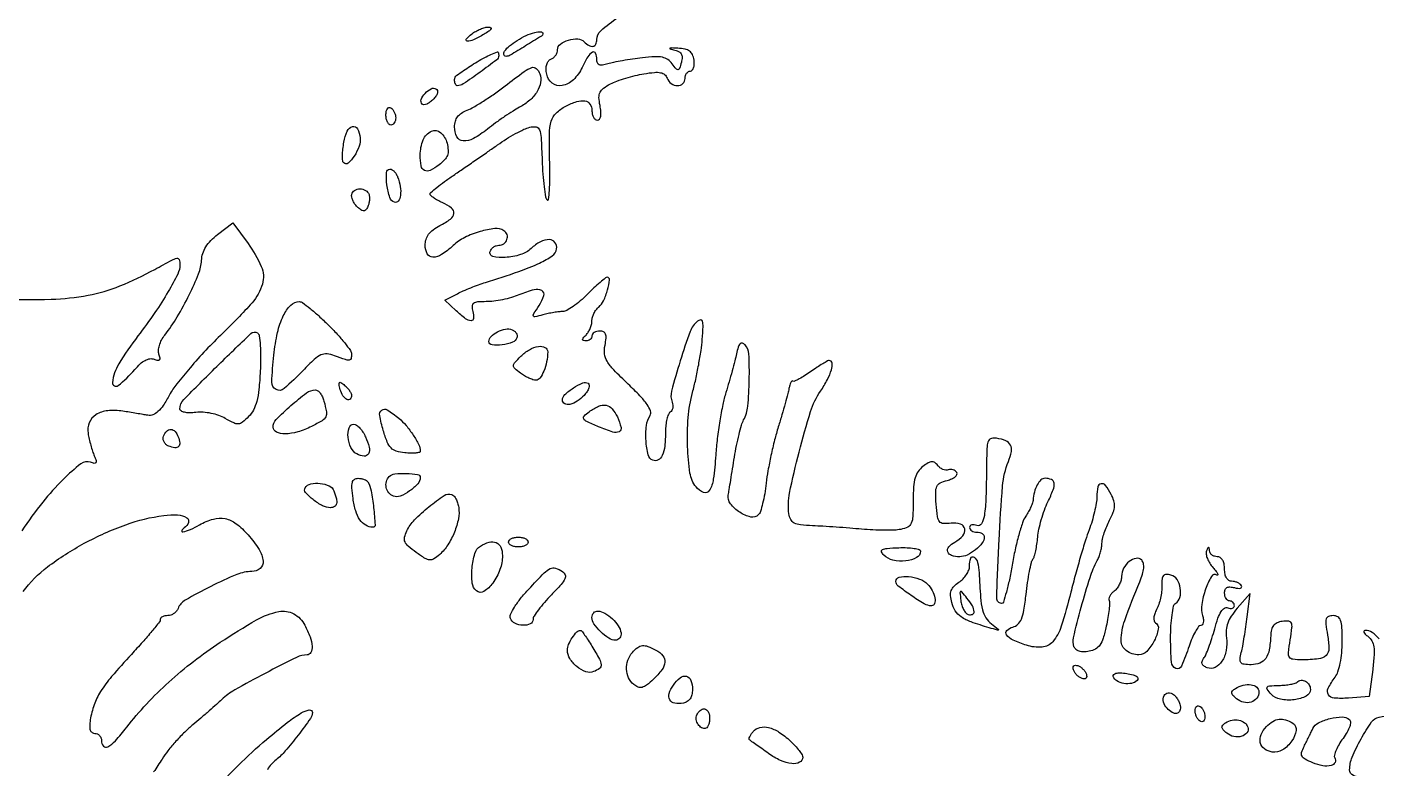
# Model space of a CAD drawing. Extents: x 0 to 1938, y 0 to 2000.
# Drawn here: x 1403.8 to 1678.9, y 366.9 to 518 of the extents above; entities that cross this region are included whole.
import ezdxf

# ---------------------------------------------------------------- set-up
doc = ezdxf.new("R2010")
doc.units = 0

msp = doc.modelspace()

# ---------------------------------------------------------------- linework, layer by layer
for points in [[(1679.526466, 393.267247, 0.06391), (1678.091877, 394.573014, 0.153892), (1676.737442, 395, 0.210676), (1676.471591, 394.88278, 0.291106), (1676.427734, 394.632813, 0.101076), (1676.698665, 394.231943, 0.030774), (1677.255462, 393.75, -0.101919), (1678.043524, 392.843703, -0.093789), (1678.438812, 391.672742, -0.053715), (1678.493326, 389.926492, -0.012467), (1678.196592, 387), (1677.5, 381.5), (1673.25, 381.192502, -0.034993), (1670.362846, 381.185951, -0.237825), (1669.172317, 381.890979, -0.267947), (1669.112993, 383.192085, -0.042408), (1670.531803, 385.44113, 0.082337), (1671.123852, 386.569365, 0.029795), (1671.589451, 388.323973, 0.027293), (1671.897401, 390.429384, 0.02267), (1672, 392.69113, 0.010892), (1671.936204, 395.619408, 0.07373), (1671.662141, 397.038632, 0.175698), (1671.090905, 397.736711, 0.135101), (1670.134274, 398, 0.092074), (1669.179359, 397.822651, 0.234556), (1668.715738, 397.317702, 0.103551), (1668.63823, 396.294505, 0.012527), (1668.990523, 394.051826, -0.041097), (1669.264514, 391.285343, -0.206991), (1668.684708, 389.881388, -0.168594), (1667.169733, 389.173919, -0.025716), (1663.790404, 389, -0.02601), (1661.898338, 389.098491, -0.23816), (1661.226268, 389.530808, -0.162795), (1661.034254, 390.436991, -0.011153), (1661.395622, 393.072621, 0.009922), (1661.745743, 395.580342, 0.132557), (1661.612769, 396.492883, 0.282583), (1661.068748, 396.874499, 0.050512), (1659.77343, 396.822621, 0.065522), (1658.698781, 396.52309, 0.123674), (1657.986117, 395.982688, 0.112058), (1657.57065, 395.128573, 0.048007), (1657.400651, 393.863783, -0.033356), (1657.104867, 391.039689, -0.106652), (1656.400027, 389.292994, -0.151326), (1655.204183, 388.337029, -0.093775), (1653.422977, 388, -0.028992), (1651.961965, 388.084786, -0.196808), (1651.341612, 388.427387, -0.202675), (1651.149965, 389.099845, -0.030911), (1651.410817, 390.500688, 0.015089), (1651.691527, 391.781661, 0.005103), (1652.024641, 393.661909, 0.00507), (1652.350752, 395.749007, 0.005802), (1652.619074, 397.750688), (1653.199699, 402.5), (1650.580924, 399.5, 0.031564), (1649.36718, 397.918372, 0.060446), (1648.642546, 396.494279, 0.068501), (1648.332935, 395.063862, 0.053598), (1648.381781, 393.47445, -0.078046), (1648.335599, 390.90322, -0.100684), (1647.473759, 388.710046, -0.136682), (1646.055459, 387.456038, -0.207588), (1644.43542, 387.386408, -0.056026), (1643.743061, 387.745401, -0.156709), (1643.407756, 388.168953, -0.178974), (1643.405485, 388.669347, -0.077298), (1643.732204, 389.261833, 0.063577), (1644.180746, 390.025177, 0.011661), (1644.790155, 391.546752, 0.012364), (1645.421445, 393.372511, 0.010963), (1645.98923, 395.301577, -0.017409), (1646.654407, 397.458498, -0.055347), (1647.302325, 398.818722, -0.105104), (1647.959318, 399.50369, -0.245568), (1648.644402, 399.582961, 0.062674), (1649.163165, 399.455339, 0.109308), (1649.601793, 399.500107, 0.15121), (1649.890091, 399.705755, 0.164213), (1650, 400.031385, 0.102345), (1649.923543, 400.401, 0.098664), (1649.70625, 400.715469, 0.097132), (1649.381687, 400.92617, 0.095827), (1649, 401, -0.158851), (1648.618586, 401.124313, -0.096976), (1648.29375, 401.474885, -0.078763), (1648.074408, 401.998399, -0.059962), (1648, 402.616631, -0.088381), (1648.123509, 403.309909, -0.181512), (1648.478563, 403.721553, -0.142031), (1649.090481, 403.856968, -0.047884), (1650.00138, 403.70989, 0.033809), (1650.733252, 403.570513, 0.095442), (1651.250238, 403.606613, 0.238295), (1651.46851, 403.80112, 0.236417), (1651.442363, 404.093259, 0.095554), (1651.122626, 404.440555, 0.052741), (1650.623294, 404.733645, 0.049897), (1650.033747, 404.93274, 0.056553), (1649.440983, 405, -0.15208), (1648.856992, 405.181832, -0.111514), (1648.394098, 405.683732, -0.083213), (1648.09772, 406.478748, -0.047734), (1648, 407.5, 0.04716), (1647.90137, 408.543379, 0.088208), (1647.6, 409.333333, 0.118484), (1647.11998, 409.822179, 0.140575), (1646.5, 410, -0.080979), (1645.921074, 410.094381, -0.086824), (1645.417434, 410.367188, -0.093931), (1645.065889, 410.773019, -0.116386), (1644.921053, 411.25, 0.016354), (1644.863575, 411.848272, 0.404651), (1644.745207, 411.942686, 0.268511), (1644.591981, 411.833209, 0.01123), (1644.318431, 411.192136, 0.137259), (1644.247806, 410.540988, 0.051461), (1644.492794, 409.647461, 0.046069), (1644.977251, 408.675787, 0.041275), (1645.647379, 407.770242, -0.012523), (1646.295191, 406.992564, -0.046654), (1646.641961, 406.458937, -0.349459), (1646.609835, 406.29132, -0.318655), (1646.431636, 406.274865, 0.413072), (1645.32796, 405.98296, 0.04718), (1644.129711, 403.400918, 0.044941), (1643.332934, 400.285428, 0.117509), (1643.501243, 397.996083, -0.043484), (1643.672614, 397.231233, -0.076986), (1643.659609, 396.586349, -0.119356), (1643.473762, 396.16041, -0.234614), (1643.150721, 396, 0.239501), (1642.688863, 395.765307, 0.028431), (1642.045707, 394.769922, 0.028971), (1641.377147, 393.41672, 0.019804), (1640.770833, 391.8125, -0.021631), (1639.209203, 387.725842, -0.408552), (1638.053898, 387.255238, -0.286271), (1637.162154, 388.49312, -0.016662), (1637, 393.35765, -0.014291), (1637.072737, 395.90204, -0.02049), (1637.29375, 398.146996, -0.016949), (1637.607132, 399.940348, -0.2054), (1638, 400.5, 0.193739), (1638.891472, 401.711225, 0.103241), (1638.978381, 403.599289, 0.102507), (1638.30174, 405.375071, 0.188865), (1637.070066, 406.271426, 0.060894), (1636.089694, 406.403728, 0.223005), (1635.533719, 406.151215, 0.156999), (1635.253901, 405.478505, 0.027796), (1635.216344, 404.095639, -0.037172), (1635.162024, 402.912653, -0.024624), (1634.932655, 401.571903, -0.024806), (1634.578656, 400.284177, -0.043407), (1634.143574, 399.26827, 0.038414), (1633.750313, 398.374739, 0.062948), (1633.576502, 397.567537, 0.085083), (1633.629337, 396.935506, 0.193373), (1633.9088, 396.556365, -0.309446), (1634.485018, 395.255662, -0.073515), (1633.675176, 392.890903, -0.067975), (1632.144223, 390.711842, -0.210568), (1630.530762, 390.015313, -0.158065), (1627.941066, 390.876605, -0.241332), (1626.90596, 392.952371, -0.083871), (1627.638081, 397.012984, -0.012088), (1630.694918, 404.896377, 0.023364), (1631.262454, 406.463974, 0.052522), (1631.50809, 407.703098, 0.074884), (1631.452625, 408.646234, 0.145302), (1631.096005, 409.303995, 0.2424), (1629.948156, 409.671393, 0.128937), (1628.552022, 409.044036, 0.102471), (1627.407011, 407.650452, 0.121483), (1627, 406, -0.071028), (1626.891139, 405.237543, -0.044601), (1626.562609, 404.397451, -0.043948), (1626.080896, 403.611337, -0.06019), (1625.51101, 403.009138, 0.038163), (1624.971363, 402.486891, 0.05302), (1624.581025, 401.939613, 0.065614), (1624.383491, 401.448721, 0.204039), (1624.436025, 401.103513, -0.155161), (1624.554648, 400.630487, -0.011315), (1624.439506, 399.275809, -0.014948), (1624.213112, 397.637459, -0.010731), (1623.866508, 395.822213, -0.019623), (1623.246822, 393.388948, -0.078655), (1622.586714, 392.006926, -0.118965), (1621.687994, 391.200391, -0.076572), (1620.362677, 390.728998, -0.043308), (1619.255557, 390.615319, -0.078523), (1618.356339, 390.742923, -0.101726), (1617.698914, 391.102455, -0.125958), (1617.296499, 391.66972, -0.152231), (1617.179905, 393.481468, -0.006543), (1618.784497, 399.740426, -0.011203), (1620.567999, 405.795367, -0.048437), (1622.045847, 409.236431, 0.035155), (1622.411837, 410.029901, 0.023531), (1622.721527, 410.980834, 0.023731), (1622.93535, 411.935536, 0.042371), (1623.006161, 412.736431, -0.058537), (1623.112536, 413.615421, -0.01997), (1623.464915, 414.853387, -0.01954), (1623.966646, 416.201387, -0.021319), (1624.559225, 417.466589, 0.026814), (1625.30074, 419.096146, 0.078064), (1625.566959, 420.30015, 0.091717), (1625.43141, 421.413773, 0.046872), (1624.884085, 422.716589, 0.037975), (1623.733427, 424.522449, 0.278266), (1622.822972, 424.891145, 0.31542), (1622.163717, 424.253021, 0.043688), (1621.956107, 422.25, -0.037907), (1621.833422, 420.916398, -0.015528), (1621.474529, 419.132813, -0.015259), (1620.968853, 417.232986, -0.018883), (1620.378329, 415.5, 0.015707), (1619.643128, 413.386487, 0.004652), (1618.65055, 410.108796, 0.004663), (1617.602995, 406.401981, 0.005011), (1616.650495, 402.763988, -0.01471), (1614.68928, 395.82543, -0.098209), (1612.975008, 392.692515, -0.202811), (1610.789773, 391.571094, -0.098496), (1607.616733, 391.961475, -0.02683), (1604.877629, 393.031512, -0.124657), (1603.561834, 394.082775, -0.373261), (1603.620587, 394.97395, -0.134476), (1604.812084, 395.66111, 0.126513), (1605.855358, 396.241211, 0.106935), (1606.568665, 397.287036, 0.056176), (1607.076752, 399.099719, 0.01201), (1607.524088, 402.343802, -0.008544), (1607.842112, 404.774508, -0.011145), (1608.22042, 406.985367, -0.008892), (1608.608226, 408.808901, -0.094557), (1608.913444, 409.5, 0.080383), (1609.19947, 410.101284, 0.01685), (1609.488668, 411.234375, 0.017262), (1609.737099, 412.586725, 0.01558), (1609.90178, 414, -0.032143), (1610.143095, 415.606389, -0.017057), (1610.636292, 417.558401, -0.016909), (1611.278796, 419.527467, -0.025094), (1611.984244, 421.198813, 0.019681), (1613.054482, 423.659748, 0.123574), (1613.223941, 425.008809, 0.266557), (1612.680865, 425.735265, 0.102318), (1611.400721, 426, 0.193971), (1610.563639, 425.662565, 0.077152), (1609.80002, 424.658974, 0.06185), (1609.228507, 423.198017, 0.047201), (1608.963163, 421.5, -0.076972), (1608.848653, 420.973916, -0.017987), (1608.492779, 420.14134, -0.018128), (1608.008683, 419.202688, -0.01691), (1607.447171, 418.279029, 0.064616), (1606.803287, 416.949437, 0.012947), (1606.033443, 414.425378, 0.013484), (1605.287851, 411.420051, 0.012222), (1604.678001, 408.279029, -0.009845), (1604.113706, 405.296942, -0.015867), (1603.503171, 402.78509, -0.009732), (1602.905241, 400.778701, -0.326319), (1602.523676, 400.5, -0.423911), (1601.532896, 401.524022, -0.003812), (1602.012811, 413.333033, -0.00908), (1602.751973, 424.448647, -0.073351), (1603.919538, 429.412839, 0.044869), (1604.525992, 431.461832, 0.167976), (1604.348223, 432.772987, 0.181897), (1603.414394, 433.631377, 0.054212), (1601.519176, 434.166426, 0.097896), (1600.473189, 434.136781, 0.227088), (1599.87295, 433.661138, 0.098674), (1599.577451, 432.538495, 0.012232), (1599.485502, 430, -0.003777), (1599.332658, 422.080714, -0.029437), (1599.016713, 418.403502, -0.090962), (1598.442172, 416.703932, -0.373491), (1597.5, 416.361626, 0.055937), (1596.925634, 416.511135, 0.100118), (1596.440625, 416.483616, 0.147206), (1596.122486, 416.289193, 0.184534), (1596, 415.968615, 0.152681), (1596.115494, 415.599211, 0.098158), (1596.440625, 415.284531, 0.08088), (1596.926468, 415.07223, 0.062722), (1597.5, 415, -0.06001), (1598.073628, 414.930904, -0.078801), (1598.559375, 414.727232, -0.097), (1598.884653, 414.425598, -0.158739), (1599, 414.071429, -0.165627), (1598.573374, 412.818848, -0.058083), (1597.228433, 411.438989, -0.057186), (1595.531738, 410.35641, -0.113909), (1593.987588, 410, -0.078164), (1592.352314, 410.257211, -0.237001), (1591.572488, 411.024716, -0.267108), (1591.769345, 412.026242, -0.091072), (1592.971992, 412.98501, 0.085887), (1594.630442, 414.279468, 0.234856), (1595.023639, 415.671242, 0.278291), (1594.152124, 416.647333, 0.104249), (1592.25, 416.821566, -0.042486), (1590.639283, 416.770838, -0.216319), (1589.863185, 417.174399, -0.135303), (1589.450065, 418.161854, -0.013715), (1589.194118, 420.716923, -0.016288), (1589.096224, 423.172979, -0.110429), (1589.351227, 424.353712, -0.171173), (1590.035927, 425.05739, -0.053577), (1591.437208, 425.573596, 0.03891), (1592.371927, 425.887179, 0.06955), (1593.065654, 426.303341, 0.109234), (1593.421425, 426.748754, 0.257992), (1593.401448, 427.15946, 0.099724), (1593.090714, 427.491432, 0.077932), (1592.648215, 427.712926, 0.07548), (1592.144946, 427.793042, 0.083289), (1591.658359, 427.715016, -0.111831), (1591.140953, 427.661817, -0.068911), (1590.546518, 427.818603, -0.06369), (1589.968809, 428.151447, -0.065613), (1589.5, 428.616095, 0.074175), (1588.89731, 429.193413, 0.172693), (1588.303612, 429.360161, 0.117758), (1587.58098, 429.134532, 0.026337), (1586.5, 428.411163, 0.08152), (1585.518851, 427.390608, 0.080655), (1584.910994, 426.106355, 0.053903), (1584.592046, 424.285555, 0.016429), (1584.5, 421.484929, -0.010533), (1584.43158, 418.237274, -0.089868), (1584.113117, 416.822337, -0.177839), (1583.393998, 416.054482, -0.069916), (1582, 415.582358, -0.037159), (1580.677387, 415.432704, -0.010715), (1578.61875, 415.397789, -0.010715), (1576.289069, 415.458139, -0.011224), (1574, 415.618119, 0.003394), (1571.566114, 415.826565, 0.002308), (1568.79375, 416.032181, 0.002325), (1566.115926, 416.205855, 0.004668), (1564, 416.313393, -0.016136), (1561.510317, 416.497249, -0.09213), (1560.245122, 416.874416, -0.160434), (1559.550621, 417.577612, -0.080198), (1559.175871, 418.784939, -0.085994), (1559.304576, 422.982571, -0.012478), (1561.237673, 431.345049, -0.013219), (1563.599158, 439.601991, -0.072937), (1565.608342, 443.754788, 0.026738), (1567.026201, 446.105354, 0.052367), (1567.845627, 448.129457, 0.095066), (1567.968935, 449.488783, 0.385477), (1567.40437, 450, 0.127464), (1567.034263, 449.904091, 0.008134), (1566.057111, 449.340205, 0.011499), (1564.906071, 448.614298, 0.008281), (1563.65437, 447.75389, -0.012883), (1562.409387, 446.914863, -0.019422), (1561.279721, 446.255386, -0.01478), (1560.337232, 445.788417, -0.247182), (1560, 445.806711, 0.332247), (1559.785321, 445.784586, 0.082848), (1559.554749, 445.488253, 0.05265), (1559.342475, 444.972886, 0.028326), (1559.186379, 444.302821, -0.021511), (1558.958483, 443.260494, -0.003523), (1558.41683, 441.267079, -0.003872), (1557.744336, 438.92933, -0.003406), (1557.007044, 436.5, 0.013573), (1556.248238, 433.803704, 0.008821), (1555.511686, 430.651498, 0.008871), (1554.901224, 427.54702, 0.016642), (1554.536402, 425.015737, -0.014771), (1554.231479, 422.842506, -0.018456), (1553.815103, 420.848408, -0.016898), (1553.354454, 419.225376, -0.119326), (1552.930388, 418.530388, -0.261973), (1551.383593, 418.097355, -0.086259), (1549.139361, 419.076925, -0.081641), (1547.263409, 420.812573, -0.20879), (1546.815723, 422.568491, 0.000553), (1546.993347, 423.662745, 0.000108), (1547.311194, 425.637344, 0.000114), (1547.680779, 427.939875, 0.000106), (1548.059075, 430.303318, -0.010086), (1548.483787, 432.654977, -0.010971), (1548.992656, 434.92219, -0.010504), (1549.510848, 436.841227, -0.051709), (1549.934599, 437.877797, 0.09928), (1550.783276, 440.686009, 0.019222), (1551.087582, 446.00628, 0.015247), (1551.024559, 451.349056, 0.187945), (1550.220706, 453.179294, 0.125056), (1549.672083, 453.505608, 0.27861), (1549.219643, 453.387339, 0.118597), (1548.838077, 452.74437, 0.021603), (1548.484373, 451.394645, -0.01001), (1548.1397, 449.942959, -0.003557), (1547.59078, 447.881552, -0.003528), (1546.955944, 445.626501, -0.004151), (1546.321894, 443.5, 0.024059), (1545.694133, 441.041148, 0.010191), (1545.079613, 437.692188, 0.010056), (1544.567427, 434.083323, 0.012963), (1544.249984, 430.75, -0.015418), (1543.754151, 425.80104, -0.106086), (1542.938907, 423.511485, -0.363485), (1541.76682, 423.122982, -0.129079), (1540.233833, 424.25, -0.133521), (1538.997949, 427.057826, -0.028092), (1538.495391, 432.446319, -0.030035), (1538.633243, 438.380512, -0.044583), (1539.52461, 443.5, 0.011844), (1540.166724, 446.149094, 0.008356), (1540.767568, 449.153171, 0.008439), (1541.245816, 452.046472, 0.017538), (1541.50113, 454.319305, 0.007703), (1541.661915, 456.935256, 0.078281), (1541.542503, 458.013842, 0.372065), (1541.149128, 458.278311, 0.144042), (1540.496979, 457.997493, 0.132597), (1539.030919, 455.919487, 0.012269), (1536.996112, 449.904892, 0.011291), (1535.237587, 443.768792, 0.157004), (1535.362486, 441.497759, -0.068317), (1535.501152, 440.905496, -0.073013), (1535.47012, 440.311583, -0.081291), (1535.280087, 439.807016, -0.124335), (1534.956326, 439.473008, 0.161407), (1534.586368, 439.031245, 0.034912), (1534.280921, 438.068821, 0.03302), (1534.070184, 436.852154, 0.026379), (1534, 435.52277, -0.024924), (1533.852408, 432.563718, -0.079145), (1533.349099, 430.653551, -0.164574), (1532.516659, 429.745199, -0.220776), (1531.417241, 429.670131, -0.24882), (1530.450443, 430.779909, -0.042407), (1530.034171, 433.647581, -0.044499), (1530.125191, 436.726828, -0.112099), (1530.8727, 438.828264, 0.239966), (1530.956298, 439.715022, 0.059111), (1530.239535, 441.042426, 0.037517), (1528.783362, 442.813263, 0.012519), (1526.402807, 445.180365, -0.010334), (1523.452736, 448.088239, -0.058425), (1522.109022, 449.836795, -0.106074), (1521.598525, 451.341201, -0.078455), (1521.67042, 453.102101, 0.023773), (1521.890583, 454.560234, 0.112607), (1521.788479, 455.393335, 0.203013), (1521.376417, 455.8385, 0.10625), (1520.625, 456, 0.059639), (1520.003555, 455.925611, 0.078506), (1519.477344, 455.70625, 0.09682), (1519.124932, 455.38142, 0.159601), (1519, 455, -0.119248), (1518.907722, 454.618586, -0.100665), (1518.6475, 454.29375, -0.092192), (1518.25832, 454.075612, -0.081935), (1517.8, 454, -0.051663), (1517.257401, 454.056215, -0.354955), (1517.1, 454.25, -0.180052), (1517.222304, 454.578624, -0.018208), (1517.8, 455.2, 0.058676), (1518.259527, 455.782197, 0.038987), (1518.6475, 456.540282, 0.039045), (1518.912337, 457.347442, 0.059819), (1519, 458.077555, -0.069621), (1519.101686, 458.804301, -0.044588), (1519.408095, 459.601018, -0.044094), (1519.857518, 460.343342, -0.061462), (1520.389261, 460.908095, 0.111766), (1521.379689, 462.196269, 0.039018), (1522.197081, 464.402182, 0.040323), (1522.60306, 466.444117, 0.464184), (1522.111328, 466.968249, 0.159008), (1521.738147, 466.824678, 0.007107), (1520.665593, 465.927026, 0.011355), (1519.415088, 464.79939, 0.00782), (1518.048136, 463.468249, -0.020414), (1516.613036, 462.139485, -0.024462), (1515.155492, 461.014787, -0.024283), (1513.857966, 460.201778, -0.126255), (1513.048136, 459.986345, 0.028534), (1512.283096, 459.935877, 0.01089), (1511.225968, 459.781832, 0.010743), (1510.082347, 459.564303, 0.012957), (1509.018987, 459.309303, -0.009194), (1507.376396, 458.902306, -0.369184), (1507.0715, 459.062135, -0.239441), (1507.10872, 459.47742, -0.005155), (1508.243094, 461.248255, 0.067248), (1509.194941, 463.240319, 0.366784), (1508.773047, 464.261911, 0.1896), (1507.201159, 464.421698, 0.028128), (1504.127876, 463.370098, -0.027711), (1502.597653, 462.845073, -0.01803), (1500.781563, 462.402466, -0.01814), (1498.972546, 462.09804, -0.032622), (1497.471496, 462, 0.019084), (1495.678551, 461.931543, 0.138508), (1494.877172, 461.637571, 0.238903), (1494.57773, 461.055198, 0.065515), (1494.710251, 460, -0.074324), (1494.864825, 458.566339, -0.41562), (1494.351613, 458.09582, -0.157133), (1493.241816, 458.510373, -0.021249), (1491.335458, 460.15458), (1489.042013, 462.309159), (1491.571684, 463.621568, -0.015855), (1492.769519, 464.195573, -0.008228), (1494.298066, 464.839504, -0.008172), (1495.891386, 465.450004, -0.012311), (1497.300678, 465.924773, 0.007762), (1504.078449, 468.13965, 0.027274), (1508.329201, 469.866626, 0.041351), (1510.923521, 471.362714, 0.205407), (1511.79771, 472.757476, 0.201924), (1511.470946, 474.071114, 0.232546), (1510.330217, 474.652774, 0.127386), (1508.515857, 474.211001, 0.064534), (1506.590729, 472.833333, -0.113066), (1504.426946, 471.580466, -0.057525), (1501.320451, 470.999928, -0.077391), (1498.823894, 471.211769, -0.438627), (1498.25, 472.25, -0.087886), (1498.509184, 472.727751, -0.06965), (1498.935937, 473.132813, -0.06941), (1499.459169, 473.406312, -0.085974), (1500, 473.5, 0.150958), (1501.031526, 473.818696, 0.157365), (1501.683022, 474.65932, 0.169901), (1501.693718, 475.671959, 0.17454), (1501.069797, 476.456863, 0.165638), (1499.196491, 476.886166, 0.045529), (1496.185602, 476.294577, 0.045358), (1493.065902, 475.064199, 0.070455), (1490.693779, 473.416875, -0.041481), (1488.362154, 471.589456, -0.149073), (1486.56871, 471.062313, -0.272597), (1485.43845, 471.743441, -0.124686), (1485, 473.47432, -0.074484), (1485.181787, 474.687853, -0.085972), (1485.70986, 475.730249, -0.073731), (1486.633308, 476.64959, -0.039702), (1488, 477.5, 0.036602), (1490.191292, 478.84476, 0.213356), (1490.855724, 479.987135, 0.265251), (1490.382591, 481.06929, 0.053185), (1488.5, 482.181954, -0.018733), (1487.542348, 482.662385, -0.026712), (1486.734375, 483.164295, -0.025308), (1486.1371, 483.627724, -0.218458), (1486, 483.92654, -0.219902), (1486.162228, 484.277567, -0.007076), (1487.395313, 485.29697, -0.012437), (1488.929652, 486.467725, -0.008175), (1490.75, 487.741543, 0.001495), (1492.878302, 489.188888, 0.000941), (1495.356601, 490.891965, 0.000944), (1497.788204, 492.576486, 0.001733), (1499.761833, 493.959436, -0.014459), (1501.561207, 495.153184, -0.01406), (1503.443196, 496.25264, -0.014106), (1505.150121, 497.124844, -0.04961), (1506.309432, 497.541527, -0.101097), (1507.617676, 497.599644, -0.269594), (1508.315279, 497.031143, -0.076825), (1508.640493, 495.482558, -0.004825), (1508.846266, 490.808943, 0.009407), (1508.998173, 487.954201, 0.013345), (1509.248643, 485.423825, 0.009376), (1509.549929, 483.34755, 0.156905), (1509.8635, 482.7365, 0.62183), (1510.153575, 482.834963, 0.015135), (1510.33641, 484.645149, 0.016169), (1510.432294, 487.163225, 0.008389), (1510.397511, 490.309924, -0.008253), (1510.331139, 496.170296, -0.068175), (1510.705552, 498.802055, -0.135505), (1511.699349, 500.434581, -0.067625), (1513.684259, 501.850296, -0.042264), (1515.905964, 502.789709, -0.119101), (1517.575643, 502.921, -0.203591), (1518.597998, 502.279598, -0.153386), (1519, 501, 0.054294), (1519.083328, 500.234886, 0.073991), (1519.330469, 499.5875, 0.09363), (1519.69574, 499.153047, 0.172937), (1520.125, 499, 0.235576), (1520.55281, 499.213407, 0.118225), (1520.799632, 499.781279, 0.066801), (1520.838125, 500.713965, 0.026316), (1520.652311, 501.988443, -0.036344), (1520.445038, 503.641463, -0.126577), (1520.656808, 504.687592, -0.126206), (1521.347607, 505.503369, -0.036036), (1522.777311, 506.370195, -0.030497), (1524.111721, 506.953379, -0.014062), (1525.909828, 507.555092, -0.013868), (1527.84203, 508.083748, -0.018695), (1529.617849, 508.447323, -0.016685), (1531.740563, 508.727421, -0.070759), (1533.017628, 508.671892, -0.129429), (1533.818714, 508.292638, -0.126874), (1534.336464, 507.565571, 0.144577), (1535.176397, 506.468846, 0.154247), (1536.455788, 506.039213, 0.194341), (1537.546177, 506.457125, 0.208155), (1538, 507.5, -0.069588), (1538.080177, 508.073293, -0.085587), (1538.314181, 508.559375, -0.100052), (1538.66169, 508.884373, -0.139009), (1539.069551, 509, 0.216622), (1539.452557, 509.174105, 0.099259), (1539.731053, 509.660938, 0.070854), (1539.863646, 510.388435, 0.045002), (1539.819551, 511.25, 0.0702), (1539.503765, 512.343035, 0.131165), (1538.927027, 513.052949, 0.106879), (1537.982316, 513.468889, 0.037259), (1536.5, 513.65863, 0.00584), (1535.31634, 513.707362, 0.093111), (1534.921333, 513.645148, 0.726911), (1534.924415, 513.535985, 0.018029), (1535.641897, 513.353245, -0.054287), (1536.639763, 513.02056, -0.146739), (1537.194506, 512.532369, -0.148474), (1537.385298, 511.823536, -0.056038), (1537.236599, 510.796755, -0.013297), (1536.865965, 509.519247, -0.280523), (1536.579192, 509.27033, -0.270582), (1536.218312, 509.406434, -0.012568), (1535.38836, 510.483564, 0.087052), (1534.493619, 511.343831, 0.098874), (1533.396983, 511.80101, 0.062264), (1531.824227, 511.916828, 0.016221), (1529.293658, 511.705544, 0.007756), (1527.293359, 511.441484, 0.007152), (1525.247199, 511.109039, 0.007161), (1523.432613, 510.760642, 0.023468), (1522.25, 510.457488, -0.03247), (1521.150949, 510.19673, -0.140518), (1520.491126, 510.270389, -0.212842), (1520.125784, 510.654017, -0.085599), (1520, 511.383369, 0.103448), (1519.741092, 512.621364, 0.441364), (1519.107669, 512.836328, 0.133571), (1518.148884, 511.907192, 0.025149), (1517, 509.728358, -0.091986), (1515.22128, 507.228444, -0.147692), (1512.912779, 506.039302, -0.214436), (1510.916655, 506.527937, -0.181806), (1509.775182, 508.395726, -0.043943), (1509.666235, 509.470163, -0.073733), (1509.787191, 510.367576, -0.09501), (1510.123801, 511.029211, -0.136924), (1510.648249, 511.418515, 0.082914), (1511.164994, 511.722575, 0.065932), (1511.602923, 512.200442, 0.066346), (1511.898969, 512.772375, 0.086502), (1512, 513.351984, -0.237193), (1512.570265, 514.486465, -0.087786), (1514.215585, 515.310094, -0.08344), (1516.121046, 515.544692, -0.187504), (1517.432753, 514.967247, 0.062124), (1518.409124, 514.20743, 0.179213), (1519.239028, 514.054217, 0.246266), (1519.795048, 514.481332, 0.108637), (1520, 515.41349, -0.216681), (1520.818488, 517.213506, -0.026273), (1524.325938, 519.962347, -0.029743)], [(1398.127418, 462.542903, 0.015273), (1408.728671, 462.493644, 0.040543), (1416.255083, 463.30159, 0.048374), (1422.755328, 465.20355, 0.030868), (1429.875953, 468.582298, -0.003037), (1433.347342, 470.472798, -0.076298), (1434.366203, 470.833559, -0.374418), (1434.835252, 470.559669, -0.08162), (1435, 469.55716, -0.115803), (1434.539814, 467.596862, -0.017743), (1432.617217, 464.049274, -0.017969), (1429.884169, 459.767007, -0.011584), (1426.429222, 455, 0.025022), (1422.523251, 449.294144, 0.114603), (1421.261089, 445.511312, 0.657706), (1422.39539, 444.890049, 0.052253), (1425.785212, 448.156585, -0.032504), (1426.881994, 449.300216, -0.061869), (1427.919372, 450.037277, -0.082688), (1428.872748, 450.362937, -0.133425), (1429.720842, 450.276881, 0.037075), (1430.48205, 450.047825, 0.25323), (1430.846063, 450.151654, 0.25814), (1430.953853, 450.510694, 0.038223), (1430.729485, 451.262568, -0.114616), (1430.620627, 452.04539, -0.050328), (1430.820122, 453.079164, -0.046192), (1431.265031, 454.181775, -0.045935), (1431.905492, 455.186176, 0.029757), (1434.453664, 458.911186, 0.020625), (1436.897174, 463.392375, 0.019369), (1438.802372, 467.667428, 0.082381), (1439.400325, 470.391114, -0.065103), (1439.661536, 471.812527, -0.060197), (1440.282872, 473.160158, -0.053841), (1441.279789, 474.445096, -0.036632), (1442.659647, 475.680322), (1445.769311, 478.078417), (1448.884655, 473.842206, -0.05562), (1451.581287, 469.164736, -0.173968), (1451.822016, 465.596367, -0.114282), (1449.704832, 461.763853, -0.017956), (1443.673242, 455.521019, 0.011704), (1440.304052, 452.11996, 0.011387), (1437.065937, 448.534299, 0.011357), (1434.365437, 445.255789, 0.040962), (1432.873184, 443, -0.019049), (1431.592428, 440.866502, -0.059138), (1430.517055, 439.581654, -0.095821), (1429.504159, 438.939939, -0.136325), (1428.449942, 438.831309, 0.000621), (1427.485319, 438.993973, 0.000242), (1426.151551, 439.21652, 0.000239), (1424.707411, 439.456054, 0.000297), (1423.36385, 439.677423, 0.065925), (1420.271597, 439.773442, 0.116919), (1417.874561, 438.943279, 0.152834), (1416.504505, 437.320954, 0.143162), (1416.258125, 435.161059, 0.01465), (1416.493279, 434.00167, 0.010412), (1416.821723, 432.716626, 0.010523), (1417.186868, 431.502321, 0.021909), (1417.532179, 430.576391, -0.020865), (1417.901413, 429.5926, -0.213748), (1417.857415, 429.170389, -0.324402), (1417.541409, 429.029867, -0.039382), (1416.768827, 429.258468, 0.264754), (1414.795128, 428.957701, 0.028308), (1411.193576, 425.763959, 0.028713), (1407.033726, 421.128063, 0.018428), (1402.732736, 415.315856, -0.000938)], [(1403.061555, 402.926277, -0.075119), (1407.98219, 407.931569, -0.037169), (1415.503625, 412.749018, -0.036712), (1423.933822, 416.533639, -0.056233), (1431.712407, 418.406138, -0.042109), (1434.535805, 418.518326, -0.124774), (1436.378363, 417.963021, -0.351124), (1436.734953, 416.9995, -0.17302), (1435.878115, 415.903509, 0.138886), (1435.373396, 415.339729, 0.617849), (1435.571373, 415.080761, 0.055545), (1437.13384, 415.563693, 0.027149), (1439, 416.5, -0.060337), (1441.808526, 417.683413, -0.120844), (1444.200225, 417.773714, -0.11324), (1446.464802, 416.739778, -0.049149), (1448.896408, 414.465204, -0.038425), (1451.130282, 411.488064, -0.11678), (1451.955227, 409.113782, -0.24608), (1451.360699, 407.628191, -0.178756), (1449.659722, 407, 0.098963), (1446.608191, 406.390047, 0.017456), (1441.270142, 403.945276, 0.014067), (1436.070161, 401.154813, 0.172619), (1434.6267, 399.46958, -0.082582), (1434.296635, 398.907793, -0.065887), (1433.77858, 398.431689, -0.066379), (1433.15896, 398.109834, -0.086846), (1432.531385, 398, 0.048183), (1431.945316, 397.943391, 0.068182), (1431.449844, 397.774378, 0.088363), (1431.116024, 397.525231, 0.190601), (1431, 397.231924, -0.170419), (1430.826308, 396.737123, -0.004109), (1429.268619, 394.824239, -0.008515), (1427.364696, 392.603125, -0.005629), (1425.105936, 390.114126, 0.009904), (1421.067227, 385.586563, 0.036985), (1418.806635, 382.516197, 0.054552), (1417.497881, 379.818715, 0.046347), (1416.713997, 376.75, 0.030816), (1416.595476, 375.517337, 0.089894), (1416.718557, 374.674833, 0.15352), (1417.074114, 374.186182, 0.160637), (1417.638672, 374, -0.109396), (1418.158026, 373.884993, -0.099823), (1418.60011, 373.559375, -0.095204), (1418.896587, 373.072686, -0.089563), (1419, 372.5, 0.183214), (1419.412739, 371.411424, 0.347239), (1420.28271, 371.255313, 0.088191), (1421.827518, 372.471165, 0.016486), (1424.144919, 375.25, -0.022424), (1428.17691, 379.969779, -0.020408), (1432.739177, 384.466607, -0.019902), (1437.774163, 388.686611, -0.018809), (1443.222124, 392.577219, -0.015827), (1450.629715, 397.127907, -0.080326), (1455.150493, 398.824016, -0.175164), (1458.19531, 398.369479, -0.150764), (1460.47432, 396.04966, -0.03145), (1461.522228, 393.667172, -0.069643), (1461.939875, 391.730799, -0.131552), (1461.704036, 390.492717, -0.287815), (1460.91898, 390, 0.115478), (1458.796515, 389.50318, 0.005718), (1452.361258, 386.223673, 0.008046), (1446.164819, 382.847889, 0.062576), (1443.529202, 380.885898, -0.009159), (1442.48737, 379.92195, -0.003229), (1440.959686, 378.577156, -0.003204), (1439.261317, 377.12046, -0.003754), (1437.631431, 375.761407, 0.022998), (1435.974994, 374.268522, 0.014878), (1434.193751, 372.400202, 0.014962), (1432.558803, 370.466467, 0.027219), (1431.36115, 368.780047, -0.009361), (1429.625185, 366.140885, -0.014453)], [(1442.178203, 362.33691, -0.027422), (1446.852944, 367.469784, -0.019012), (1452.65449, 372.758894, -0.008589), (1456.942749, 376.255327, -0.034029), (1459.750212, 378.17116, -0.088065), (1461.368898, 378.771421, -0.4678), (1462, 378.244493, -0.157107), (1461.606235, 377.02225, -0.00808), (1459.096685, 373.64809, -0.013164), (1456.476672, 370.421225, -0.048745), (1454.587303, 368.607118, 0.095163), (1452.843492, 366.592122, 0.016441)]]:
    msp.add_lwpolyline(points, format="xyb")
for points in [[(1497, 516.5, -0.020943), (1494.844949, 515.385077, -0.112466), (1493.56134, 515.109388, -0.631028), (1493.37488, 515.513263, -0.057542), (1494.44113, 516.531803, -0.034856), (1495.298826, 517.091141, -0.02992), (1496.269971, 517.558308, -0.031046), (1497.206263, 517.87533, -0.071906), (1497.94113, 517.964565, -0.13115), (1498.384035, 517.835507, -0.422087), (1498.446173, 517.567277, -0.103151), (1498.012995, 517.126524, -0.017296)], [(1509, 516.598776, -0.258926), (1508.744794, 516.138999, -0.00267), (1505.491215, 514.135209, -0.004169), (1502.309481, 512.235189, -0.13328), (1501.44284, 512, -0.370942), (1501.028974, 512.35603, -0.194523), (1501.198112, 513.064699, -0.067192), (1502.206182, 514.140914, -0.032236), (1503.75, 515.241774, -0.03008), (1505.606823, 516.243791, -0.045474), (1507.33503, 516.862572, -0.066082), (1508.588396, 517.014934, -0.410994)], [(1500, 512.132886, -0.233839), (1499.580616, 511.285186, -0.006432), (1496.183441, 508.760672, -0.008321), (1492.780958, 506.384746, -0.14933), (1491.52144, 506, -0.219938), (1491.321888, 506.09224, -0.077639), (1491.153173, 506.367505, -0.059032), (1491.038174, 506.772036, -0.039781), (1491, 507.251081, -0.240608), (1491.457331, 508.146428, -0.013058), (1494.154816, 509.992678, -0.020806), (1497.135049, 511.748795, -0.036477), (1499.75, 512.910148, -0.336107), (1499.845629, 512.880204, -0.077067), (1499.926563, 512.718891, -0.0504), (1499.982084, 512.45901, -0.027448)], [(1508.389425, 508.427558, -0.138645), (1508.54719, 506.696265, -0.091262), (1507.825558, 504.817247, -0.076652), (1506.321496, 503.037723, -0.05933), (1504.220356, 501.607742, 0.021328), (1502.912183, 500.855782, 0.008438), (1501.178126, 499.716651, 0.008333), (1499.344225, 498.421853, 0.010338), (1497.683904, 497.15414, -0.038854), (1494.828712, 495.221209, -0.148267), (1492.755162, 494.750866, -0.26423), (1491.482494, 495.59928, -0.11707), (1491, 497.63174, -0.068122), (1491.156404, 498.77439, -0.093727), (1491.61454, 499.701465, -0.08777), (1492.406538, 500.439024, -0.052901), (1493.554326, 501.020655, 0.040939), (1494.872134, 501.649371, 0.010557), (1496.884548, 502.87794, 0.010673), (1499.127759, 504.381714, 0.010679), (1501.304326, 505.979581, -0.005186), (1505.208153, 508.912003, -0.075444), (1506.732324, 509.711853, -0.276673), (1507.650681, 509.518826, -0.114844)], [(1486.619771, 503.191199, -0.040474), (1485.969005, 502.638047, -0.059838), (1485.31371, 502.276596, -0.078693), (1484.752511, 502.146695, -0.217275), (1484.381309, 502.285358, -0.301474), (1484.196876, 503.196219, -0.089253), (1484.995731, 504.459518, -0.08509), (1486.213168, 505.402663, -0.266805), (1487.209268, 505.370665, -0.18818), (1487.482097, 505.008187, -0.135154), (1487.484413, 504.496156, -0.087591), (1487.18988, 503.868726, -0.042969)], [(1479, 499.440983, -0.067639), (1478.925146, 498.890182, -0.08433), (1478.70625, 498.423289, -0.09965), (1478.38134, 498.111069, -0.142666), (1478, 498, -0.195654), (1477.618015, 498.155423, -0.086673), (1477.29375, 498.604836, -0.066561), (1477.073608, 499.270941, -0.0466), (1477, 500.059017, -0.047867), (1477.071541, 500.804599, -0.104212), (1477.29375, 501.33165, -0.181468), (1477.621877, 501.558599, -0.202618), (1478, 501.5, -0.08825), (1478.382836, 501.157656, -0.053305), (1478.70625, 500.640225, -0.051278), (1478.925833, 500.038022, -0.061875)], [(1471.739994, 495.421672, -0.118973), (1471.544341, 493.691248, -0.05698), (1470.538877, 491.678353, -0.068212), (1469.300496, 490.247182, -0.395556), (1468.390294, 490.276373, -0.177277), (1468.182447, 490.724253, -0.023672), (1468.14408, 491.782257, -0.024989), (1468.223945, 493.088693, -0.018608), (1468.437321, 494.517585, -0.056918), (1469.129921, 496.763261, -0.226437), (1470.191947, 497.680842, -0.355293), (1471.179193, 497.245205, -0.087276)], [(1489.459462, 494.305496, -0.04577), (1489.680893, 492.88303, -0.103584), (1489.52585, 491.809865, -0.101386), (1488.94999, 490.8748, -0.042644), (1487.845828, 489.883708, -0.044028), (1486.004724, 488.733916, -0.240676), (1484.867129, 488.736327, -0.235831), (1484.187011, 489.663058, -0.042504), (1484, 491.859017, -0.095753), (1484.600354, 494.965173, -0.194306), (1486.296403, 496.729466, -0.296026), (1488.171497, 496.437769, -0.149844)], [(1479.393011, 487.418213, -0.051023), (1479.92354, 485.459034, -0.071653), (1479.95869, 483.650279, -0.120718), (1479.521932, 482.503533, -0.332447), (1478.75, 482.243678, -0.241808), (1477.791209, 483.214629, -0.042326), (1477.212494, 485.802715, -0.045426), (1477.100866, 488.304124, -0.400747), (1477.829653, 489, -0.137152), (1478.240143, 488.885242, -0.06159), (1478.683392, 488.53535, -0.054333), (1479.0899, 488.023277, -0.049042)], [(1473.444227, 484.090242, -0.099925), (1473.615914, 483.626233, -0.044546), (1473.659191, 482.973094, -0.041711), (1473.582099, 482.250199, -0.044227), (1473.386461, 481.564719, -0.048845), (1473.012745, 480.81798, -0.197446), (1472.606437, 480.528351, -0.18858), (1472.100723, 480.601357, -0.044171), (1471.383217, 481.096921, -0.051856), (1470.853935, 481.637918, -0.042466), (1470.40632, 482.312331, -0.044126), (1470.100071, 483.01144, -0.081349), (1470, 483.622445, -0.213439), (1470.393716, 484.502742, -0.149772), (1471.39358, 484.964122, -0.130849), (1472.587472, 484.813831, -0.159271)], [(1465.215651, 457.287592, -0.012676), (1467.048164, 455.388745, -0.017283), (1468.594597, 453.581223, -0.014183), (1469.765503, 452.024182, -0.155337), (1470, 451.287592, -0.065909), (1469.882092, 450.397003, -0.314643), (1469.510167, 450.085086, -0.106743), (1468.738209, 450.18168, -0.00654), (1466.546742, 450.982229, 0.067255), (1464.989093, 451.34532, 0.133324), (1463.748419, 451.131863, 0.07832), (1462.37618, 450.209513, 0.013069), (1460.098663, 447.982229, -0.018024), (1456.233429, 444.276445, -0.312874), (1454.590396, 444.075253, -0.289524), (1453.732456, 445.564838, -0.016343), (1454.142811, 451.117862, -0.027801), (1454.891679, 455.699007, -0.05762), (1456.073782, 459.119599, -0.084522), (1457.592913, 461.263368, -0.198981), (1459.370638, 462, -0.160332), (1459.999447, 461.793044, -0.010653), (1461.525134, 460.61573, -0.01452), (1463.305665, 459.092836, -0.010305)], [(1451.377795, 447.790206, -0.012339), (1451.093118, 444.124664, -0.037444), (1450.65298, 441.664546, -0.055536), (1449.986522, 439.90912, -0.078056), (1449.001636, 438.557192, -0.027645), (1447.74003, 437.427882, -0.150244), (1446.896637, 437.094352, -0.133299), (1445.958326, 437.271604, -0.020038), (1444.254158, 438.184557, 0.048835), (1442.942424, 438.792972, 0.033368), (1441.358013, 439.231448, 0.033259), (1439.721064, 439.45676, 0.04694), (1438.25, 439.422151, -0.028219), (1436.952927, 439.343048, -0.053808), (1435.915093, 439.450351, -0.079529), (1435.230592, 439.715264, -0.266774), (1435, 440.116693, -0.196087), (1435.781654, 442.033189, -0.00502), (1442.497519, 448.760317, -0.003826), (1449.453565, 455.485762, -0.34098), (1450.796915, 455.625514, -0.224612), (1451.162046, 455.062488, -0.014862), (1451.367408, 453.089674, -0.019074), (1451.455888, 450.62311, -0.012637)], [(1503.715145, 454.626793, -0.232487), (1502.830625, 453.721219, -0.052808), (1500.682049, 453.207294, -0.05859), (1498.631697, 453.182241, -0.383833), (1498, 453.883888, -0.204296), (1498.439014, 454.913498, -0.074438), (1499.760195, 455.848947, -0.071104), (1501.382087, 456.396398, -0.138365), (1502.731866, 456.272651, -0.079588), (1503.220704, 455.989345, -0.087266), (1503.578678, 455.575066, -0.095384), (1503.752478, 455.096463, -0.119291)], [(1509.986345, 451.75, -0.047085), (1509.774535, 449.740631, -0.04955), (1509.191109, 447.842095, -0.055698), (1508.401954, 446.426099, -0.242353), (1507.574498, 446, -0.080473), (1506.98478, 446.095532, -0.026318), (1506.162273, 446.418175, -0.025448), (1505.271851, 446.878723, -0.026146), (1504.44113, 447.423575, -0.020951), (1503.255368, 448.372048, -0.221347), (1503.009869, 448.923921, -0.17973), (1503.248148, 449.533244, -0.013184), (1504.5, 450.864142, -0.065973), (1506.241621, 452.209894, -0.091764), (1508.093361, 452.871389, -0.158278), (1509.430995, 452.66393, -0.285904)], [(1464.369714, 441.75, -0.020667), (1464.862237, 439.552747, -0.159515), (1464.72, 438.522428, -0.14774), (1463.99189, 437.735993, -0.016949), (1461.846362, 436.573242, -0.042762), (1459.009421, 435.449106, -0.068403), (1456.43888, 435.046913, -0.109076), (1454.66678, 435.403703, -0.297004), (1454, 436.427196, -0.196089), (1454.627334, 437.965307, -0.018739), (1457.62749, 440.809942, -0.020054), (1460.835146, 443.410329, -0.161666), (1462.611213, 444, -0.162956), (1463.097701, 443.837122, -0.065408), (1463.604426, 443.339063, -0.055402), (1464.053586, 442.610888, -0.045074)], [(1470, 442.877555, -0.205284), (1469.689984, 442.154285, -0.318667), (1469.044758, 442.060773, -0.136208), (1468.232083, 442.808517, -0.075256), (1467.695306, 444.057151, -0.01302), (1467.435981, 445.165999, -0.253319), (1467.534116, 445.49188, -0.363425), (1467.817896, 445.516039, -0.020124), (1468.578674, 444.934706, -0.033252), (1469.122588, 444.418566, -0.035142), (1469.582486, 443.843835, -0.037557), (1469.90333, 443.295648, -0.114104)], [(1517.410155, 442.900723, -0.062559), (1516.010841, 441.697299, -0.093154), (1514.527029, 441.070741, -0.169807), (1513.460391, 441.202198, -0.285327), (1513, 441.943296, -0.208338), (1513.48467, 443.055991, -0.042646), (1515.21321, 444.408517, -0.042199), (1517.123911, 445.438412, -0.24567), (1518.22811, 445.35902, -0.246099), (1518.440376, 445.000544, -0.093576), (1518.359983, 444.406896, -0.064592), (1518.003558, 443.669444, -0.039106)], [(1524.183879, 438.495774, -0.042618), (1524.939854, 436.374474, -0.350502), (1524.552212, 435.499604, -0.202905), (1523.298889, 435.400273, -0.019275), (1520.358086, 436.506633, -0.007642), (1517.941284, 437.567584, -0.146535), (1517.330335, 438.103366, -0.348945), (1517.392749, 438.660237, -0.037816), (1518.44113, 439.565214, -0.053169), (1520.364081, 440.692635, -0.153223), (1521.880951, 440.875484, -0.171268), (1523.122939, 440.158816, -0.070281)], [(1479.63296, 438.227764, -0.048706), (1481.108877, 436.773054, -0.029857), (1482.560379, 434.805539, -0.028408), (1483.686389, 432.83485, -0.116094), (1484, 431.502383, -0.347506), (1483.820477, 431.275273, -0.033253), (1483.075871, 431.15013, -0.031175), (1482.060134, 431.111821, -0.018664), (1480.854029, 431.186642, -0.047269), (1479.103085, 431.530192, -0.129728), (1478.035448, 432.179241, -0.099294), (1477.264738, 433.385339, -0.021238), (1476.45953, 435.75, -0.024673), (1475.729089, 438.782132, -0.280784), (1476.14539, 439.886751, -0.317385), (1477.252501, 439.940218, -0.028614)], [(1434.654923, 434.456872, -0.060016), (1434.969274, 433.207654, -0.235539), (1434.71486, 432.479209, -0.230711), (1433.973779, 432.234732, -0.057957), (1432.70627, 432.55922, -0.088479), (1432.144303, 432.898304, -0.094822), (1431.75016, 433.403732, -0.099985), (1431.583854, 433.995587, -0.110706), (1431.670131, 434.582759, -0.098526), (1432.315338, 435.605448, -0.216727), (1433.153677, 435.94487, -0.204439), (1433.998584, 435.541442, -0.089134)], [(1472.852189, 434.425064, -0.046146), (1473.581623, 432.331746, -0.181989), (1473.425054, 430.999233, -0.305613), (1472.548222, 430.519535, -0.100032), (1471.064312, 430.965581, -0.163966), (1469.868015, 432.238543, -0.082749), (1469.286231, 434.389145, -0.103011), (1469.488817, 436.289166, -0.32565), (1470.464485, 437, -0.157729), (1471.012428, 436.822738, -0.049377), (1471.666848, 436.243613, -0.043773), (1472.313686, 435.410513, -0.036312)], [(1484, 426.154988, -0.188746), (1483.493121, 424.860066, -0.054019), (1481.837632, 423.417851, -0.054023), (1479.914979, 422.365545, -0.192125), (1478.537245, 422.347334, -0.130789), (1477.59156, 423.031802, -0.11783), (1477.065246, 424.122442, -0.118421), (1477.090235, 425.328736, -0.133011), (1477.666667, 426.333333, -0.171641), (1478.832557, 426.889964, -0.033416), (1481.196834, 426.981398, -0.031145), (1483.46767, 426.775504, -0.370166)], [(1466.393011, 423.418213, -0.028529), (1466.901897, 421.826091, -0.111969), (1466.931925, 420.801945, -0.212032), (1466.525881, 420.222924, -0.13617), (1465.722506, 420, -0.119398), (1464.094569, 420.394367, -0.047641), (1462.149588, 421.642551, -0.047483), (1460.620956, 423.097349, -0.32829), (1460.542287, 424.068422, -0.203921), (1461.660726, 424.8583, -0.080989), (1463.576335, 424.955978, -0.080408), (1465.436965, 424.43873, -0.195632)], [(1473.32563, 425.25, -0.089361), (1473.991101, 423.459997, -0.017129), (1474.4885, 420.016036, -0.010265), (1474.800846, 416.501933, -0.43975), (1474.337898, 416.015313, -0.129534), (1472.880933, 416.427821, -0.108292), (1471.700514, 417.525921, -0.079524), (1470.831065, 419.339442, -0.038771), (1470.292505, 421.85588, -0.014056), (1470.063435, 424.02485, -0.079598), (1470.158043, 425.179582, -0.184865), (1470.568177, 425.771153, -0.150875), (1471.309314, 426, -0.043659), (1471.943816, 425.94449, -0.045426), (1472.550326, 425.779688, -0.049826), (1473.043766, 425.537864, -0.120926)], [(1491.831993, 420.076727, -0.085074), (1491.77565, 417.758854, -0.047218), (1490.968978, 415.03987, -0.046364), (1489.63015, 412.439323, -0.066883), (1487.962361, 410.465937, -0.038883), (1486.786566, 409.557465, -0.168799), (1485.944398, 409.346308, -0.118104), (1484.982484, 409.669245, -0.014941), (1483.148209, 410.894466, -0.021694), (1481.546035, 412.143468, -0.115347), (1480.891082, 413.031305, -0.159748), (1480.807601, 413.965983, -0.05335), (1481.263795, 415.279232, -0.084153), (1482.826179, 417.520168, -0.028606), (1485.776431, 420.196989, -0.022966), (1488.885076, 422.481326, -0.230271), (1490.43768, 422.692445, -0.140646), (1490.869047, 422.399251, -0.051204), (1491.285467, 421.780074, -0.045728), (1491.626468, 420.969797, -0.040401)], [(1500.756014, 410.25, -0.088236), (1500.25365, 407.389189, -0.071002), (1498.77707, 404.631611, -0.09333), (1496.964559, 402.938695, -0.325268), (1495.457935, 403.034911, -0.195275), (1494.596448, 404.640834, -0.048828), (1494.568824, 407.676381, -0.048946), (1495.134384, 410.677056, -0.182167), (1496.269899, 412.187969, -0.07273), (1498.058489, 412.988254, -0.172505), (1499.493494, 412.893218, -0.196786), (1500.423481, 411.942567, -0.0962)], [(1506, 413, -0.191087), (1505.848523, 412.618118, -0.088204), (1505.4125, 412.29375, -0.068025), (1504.765418, 412.073693, -0.048028), (1504, 412, -0.048028), (1503.234582, 412.073693, -0.068025), (1502.5875, 412.29375, -0.088204), (1502.151477, 412.618118, -0.191087), (1502, 413, -0.191087), (1502.151477, 413.381882, -0.088204), (1502.5875, 413.70625, -0.068025), (1503.234582, 413.926307, -0.048028), (1504, 414, -0.048028), (1504.765418, 413.926307, -0.068025), (1505.4125, 413.70625, -0.088204), (1505.848523, 413.381882, -0.191087)], [(1586, 411.115065, -0.28047), (1585.213006, 409.822439, -0.093768), (1583.00224, 409.16265, -0.080427), (1580.390695, 409.312895, -0.142815), (1578.515972, 410.341171, -0.105966), (1578.074088, 411.024158, -0.387139), (1578.247328, 411.463454, -0.096176), (1579.17827, 411.715758, -0.008774), (1581.5874, 411.849247, -0.019212), (1583.278887, 411.848209, -0.03147), (1584.703799, 411.70243, -0.033297), (1585.74777, 411.456401, -0.329388)], [(1597.95, 406.75, 0.006598), (1598.249949, 401.699166, 0.041819), (1598.649738, 399.158891, 0.084145), (1599.334944, 397.571892, 0.08637), (1600.5, 396.31574, -0.002447), (1601.849909, 395.277583, -0.387026), (1601.879937, 395.104493, -0.331923), (1601.701378, 395.036658, -0.002191), (1600, 395.530103, -0.013984), (1596.313733, 396.729759, -0.062323), (1594.286165, 397.752258, -0.102954), (1593.101286, 398.964351, -0.080915), (1592.371753, 400.654955, -0.041197), (1592.136139, 402.082642, -0.105773), (1592.270641, 403.115034, -0.112046), (1592.808332, 403.966081, -0.049546), (1593.843824, 404.812297, 0.054168), (1594.668652, 405.499135, 0.047733), (1595.366623, 406.375068, 0.050435), (1595.843393, 407.298445, 0.094239), (1596, 408.121972, -0.079339), (1596.254977, 409.718739, -0.503954), (1596.916302, 409.938255, -0.182262), (1597.649892, 408.859287, -0.047641)], [(1512.992868, 407.025569, -0.16844), (1513.532963, 406.34843, -0.197441), (1513.491905, 405.533338, -0.072673), (1512.706689, 404.348562, -0.010779), (1510.742868, 402.24872, 0.014575), (1509.309495, 400.692556, 0.019131), (1508.099468, 399.186829, 0.016904), (1507.198275, 397.883257, 0.143747), (1507, 397.207837, -0.293926), (1506.426454, 396.316462, -0.119228), (1504.943888, 396.031395, -0.099619), (1503.297775, 396.444638, -0.19228), (1502.389866, 397.426408, -0.201707), (1502.416476, 398.26647, -0.032422), (1503.211649, 399.741027, -0.030159), (1504.472148, 401.507838, -0.018764), (1506.146418, 403.426408, -0.004918), (1509.28296, 406.694462, -0.078183), (1510.512606, 407.61007, -0.20143), (1511.550599, 407.700032, -0.063254)], [(1587.428571, 404.428571, -0.07234), (1588.410865, 403.111915, -0.078408), (1588.943966, 401.605081, -0.122924), (1588.873868, 400.458669, -0.328642), (1588.25, 400.003738, -0.13186), (1586.77948, 400.406272, -0.018159), (1584.076026, 402.122785, -0.014554), (1581.468405, 404.028559, -0.231655), (1581, 404.985302, -0.347132), (1581.656223, 405.816611, -0.080351), (1583.560581, 405.957733, -0.065579), (1585.804984, 405.462067, -0.109705)], [(1594.220602, 401.078328, 0.045342), (1594.420054, 400.121399, 0.049756), (1594.785114, 399.247097, 0.055811), (1595.250538, 398.576152, 0.13447), (1595.75, 398.244995, 0.17255), (1596.600222, 398.265057, 0.33405), (1596.942654, 398.810421, 0.114785), (1596.567907, 399.969595, 0.031525), (1595.470602, 401.55887, 0.004836), (1594.444817, 402.835217, 0.323405), (1594.18874, 402.902944, 0.336525), (1594.051938, 402.682072, 0.005041)], [(1523.171259, 397.345012, -0.063985), (1524.382495, 395.928496, -0.10778), (1524.938175, 394.473907, -0.194871), (1524.692015, 393.444581, -0.242371), (1523.828741, 393, -0.144822), (1522.454925, 393.406442, -0.047984), (1520.791767, 394.727294, -0.047882), (1519.418343, 396.331568, -0.154291), (1519, 397.654988, -0.191132), (1519.373158, 398.595505, -0.226129), (1520.256668, 398.938798, -0.11796), (1521.609904, 398.506794, -0.047966)], [(1519.01096, 391.75, -0.010122), (1520.528831, 389.143225, -0.110569), (1520.86994, 387.986662, -0.252484), (1520.526349, 387.23365, -0.070539), (1519.355382, 386.582879, -0.181113), (1517.766337, 386.570062, -0.083791), (1515.944223, 387.607217, -0.080573), (1514.497709, 389.238826, -0.142079), (1514, 390.954988, -0.102806), (1514.24225, 392.120725, -0.045355), (1515.001087, 393.508339, -0.043946), (1515.938316, 394.669899, -0.203763), (1516.714698, 395, -0.238477), (1516.89716, 394.907727, -0.004819), (1517.519038, 394.045313, -0.010293), (1518.228711, 392.995684, -0.0066)], [(1532.065741, 390.964816, -0.094275), (1533.47122, 389.829677, -0.201023), (1533.885099, 388.522589, -0.141571), (1533.277816, 386.963248, -0.041012), (1531.529315, 385.02754, -0.021417), (1530.155058, 383.84307, -0.103211), (1529.236465, 383.3847, -0.161978), (1528.431214, 383.436324, -0.077036), (1527.529315, 383.975671, -0.111825), (1526.480989, 385.339477, -0.097776), (1526.056697, 387.090791, -0.094658), (1526.325765, 388.920672, -0.097091), (1527.25, 390.504169, -0.04989), (1528.332082, 391.510618, -0.139428), (1529.288265, 391.884165, -0.117091), (1530.403152, 391.729604, -0.030139)], [(1619.8125, 386.0625, -0.08306), (1619.888442, 385.579684, -0.196386), (1619.75, 385.25, -0.196386), (1619.420316, 385.111558, -0.08306), (1618.9375, 385.1875, -0.068635), (1618.402945, 385.45155, -0.04742), (1617.882031, 385.882031, -0.04742), (1617.45155, 386.402945, -0.068635), (1617.1875, 386.9375, -0.08306), (1617.111558, 387.420316, -0.196386), (1617.25, 387.75, -0.196386), (1617.579684, 387.888442, -0.08306), (1618.0625, 387.8125, -0.068635), (1618.597055, 387.54845, -0.04742), (1619.117969, 387.117969, -0.04742), (1619.54845, 386.597055, -0.068635)], [(1539.5, 382.930362, -0.057388), (1539.379363, 381.882756, -0.090921), (1539.019692, 381.056675, -0.10339), (1538.431491, 380.483153, -0.094394), (1537.64378, 380.169915, -0.087849), (1535.887343, 380.143558, -0.22975), (1534.881088, 380.849705, -0.208282), (1534.755684, 382.144696, -0.074351), (1535.602562, 383.842966, -0.069548), (1537.002775, 385.346335, -0.232048), (1538.280679, 385.64018, -0.259453), (1539.191043, 384.812731, -0.081521)], [(1630.18165, 384.78165, -0.153607), (1629.051745, 384.192596, -0.084748), (1627.479523, 384.182155, -0.087789), (1626.043953, 384.686065, -0.186292), (1625.305947, 385.580758, -0.275902), (1625.39629, 385.990438, -0.148867), (1625.860256, 386.255949, -0.068845), (1626.754504, 386.33371, -0.023753), (1628.048511, 386.206188, -0.023821), (1629.340147, 385.953275, -0.08717), (1630.100634, 385.618308, -0.225236), (1630.338972, 385.219727, -0.223946)], [(1655, 382.468615, -0.165989), (1654.561416, 381.183895, -0.154001), (1653.415744, 380.387868, -0.133644), (1651.882688, 380.332777, -0.116252), (1650.439931, 381.049853, -0.029963), (1649.700549, 381.742302, -0.162808), (1649.472123, 382.233264, -0.223219), (1649.620164, 382.670386, -0.060001), (1650.202666, 383.146416, -0.078101), (1651.796264, 383.837917, -0.098789), (1653.396405, 383.92855, -0.138068), (1654.55109, 383.42014, -0.224049)], [(1665.5, 382.957662, -0.285588), (1664.654265, 381.597737, -0.084268), (1662.196716, 380.864572, -0.075432), (1659.379536, 380.945705, -0.165451), (1657.5175, 381.980663, -0.023348), (1656.668074, 383.012209, -0.353226), (1656.684049, 383.44493, -0.199634), (1657.183652, 383.692903, -0.009552), (1659.08587, 383.783378, 0.016778), (1660.323158, 383.860161, 0.021082), (1661.460827, 384.017804, 0.019781), (1662.38556, 384.224014, 0.132374), (1662.790204, 384.45687, -0.179152), (1663.584152, 384.821813, -0.146446), (1664.503201, 384.621584, -0.131369), (1665.23228, 383.919439, -0.136583)], [(1639, 379.377555, -0.114653), (1638.784179, 378.448733, -0.260811), (1638.21058, 378.053, -0.168262), (1637.337629, 378.266378, -0.053116), (1636.278145, 379.121855, -0.129536), (1635.535537, 380.395816, -0.181636), (1635.651761, 381.694856, -0.270801), (1636.499104, 382.266251, -0.191569), (1637.616783, 381.903079, -0.051856), (1638.146065, 381.362082, -0.042466), (1638.59368, 380.687669, -0.044126), (1638.899929, 379.98856, -0.081349)], [(1644, 377.381966, -0.069308), (1643.926373, 376.853366, -0.14379), (1643.70625, 376.504138, -0.190139), (1643.379909, 376.386134, -0.131946), (1643, 376.5, -0.091204), (1642.617096, 376.846464, -0.053126), (1642.29375, 377.377112, -0.050746), (1642.074178, 377.99842, -0.059645), (1642, 378.618034, -0.069308), (1642.073627, 379.146634, -0.14379), (1642.29375, 379.495862, -0.190139), (1642.620091, 379.613866, -0.131946), (1643, 379.5, -0.091204), (1643.382904, 379.153536, -0.053126), (1643.70625, 378.622888, -0.050746), (1643.925822, 378.00158, -0.059645)], [(1543, 377, -0.045091), (1542.93082, 376.23444, -0.064972), (1542.723586, 375.5875, -0.084925), (1542.418575, 375.150357, -0.200667), (1542.059017, 375, -0.156311), (1541.174754, 375.283364, -0.118376), (1540.502676, 376.057547, -0.115518), (1540.245197, 377.069103, -0.144187), (1540.5, 378, -0.106542), (1541.303763, 378.835804, -0.248207), (1542.141919, 378.925046, -0.21455), (1542.77983, 378.264012, -0.086441)], [(1661.920929, 376.07003, -0.297157), (1662.59355, 374.598852, -0.119049), (1661.721419, 372.451871, -0.097003), (1659.787026, 370.633237, -0.177636), (1657.697018, 370.188731, -0.126727), (1656.111586, 370.848144, -0.177269), (1655.286284, 372.125476, -0.157011), (1655.431788, 373.76097, -0.096595), (1656.52148, 375.378622, -0.05522), (1657.854979, 376.446143, -0.109784), (1659.12159, 376.902832, -0.112903), (1660.438255, 376.774056, -0.060557)], [(1672.147358, 372.985442, 0.024634), (1671.331012, 371.759269, 0.0339), (1670.731241, 370.579554, 0.036006), (1670.390472, 369.586604, 0.205884), (1670.470535, 369.047675, -0.258638), (1670.516241, 368.083964, -0.224343), (1669.714916, 367.448292, -0.10244), (1668.024042, 367.405872, -0.053454), (1665.993105, 368.002856, -0.022856), (1664.403115, 368.748293, -0.150328), (1663.786697, 369.361185, -0.198672), (1663.712349, 370.120481, -0.044741), (1664.208888, 371.349176, 0.00208), (1664.682135, 372.282407, 0.001582), (1665.19322, 373.30882, 0.001599), (1665.666377, 374.274406, 0.003745), (1666.012367, 375, -0.17165), (1667.160607, 376.166655, -0.052981), (1669.514117, 377.019095, -0.052952), (1671.972377, 377.355072, -0.18824), (1673.443134, 376.831335, -0.227615), (1673.676363, 376.293203, -0.071708), (1673.513518, 375.407399, -0.05113), (1672.998837, 374.276668, -0.026836)], [(1689, 377.582162, -0.126223), (1688.511121, 375.676454, -0.011065), (1685.994146, 371.324651, -0.012374), (1683.291189, 367.119177, -0.099013), (1681.657201, 365.511045, -0.118241), (1679.546882, 364.753486, -0.059719), (1676.704266, 364.782011, -0.064978), (1674.26761, 365.427877, -0.30439), (1673.5, 366.571947, -0.099522), (1674.019984, 369.158489, -0.027977), (1675.830206, 372.880065, -0.024003), (1677.973836, 376.324764, -0.194541), (1679.496772, 377.326605, -0.029362), (1682.006918, 377.677456, -0.013321), (1685.321055, 377.855018, -0.005004), (1688.668372, 377.911519, -0.416227)], [(1559.471894, 372.438467, -0.019128), (1560.439858, 371.469995, -0.023929), (1561.257369, 370.497508, -0.02321), (1561.852083, 369.637061, -0.140505), (1562, 369.121073, -0.291327), (1561.354466, 368.107184, -0.138059), (1559.761266, 367.846007, -0.079345), (1557.451836, 368.485796, -0.048488), (1555, 369.907636, 0.000269), (1553.630556, 370.88918, 0.000383), (1552.412828, 371.759579, 0.00021), (1551.382119, 372.494454, 0.005716), (1551.107499, 372.685384, -0.313321), (1551.032417, 372.88045, -0.049164), (1551.176706, 373.290846, -0.03994), (1551.470593, 373.808718, -0.024184), (1551.894267, 374.372599, -0.161915), (1553.253926, 375.219421, -0.122074), (1555.026035, 375.207086, -0.083835), (1557.141105, 374.269683, -0.040758)], [(1652.750292, 375.250526, -0.245656), (1652.571534, 374.145358, -0.165743), (1651.495455, 373.408909, -0.119735), (1649.882328, 373.355118, -0.122539), (1648.439931, 374.049853, -0.030178), (1647.70025, 374.743179, -0.162778), (1647.471348, 375.236197, -0.221449), (1647.619383, 375.67711, -0.059578), (1648.202666, 376.160476, -0.093036), (1649.529564, 376.701944, -0.100181), (1650.926662, 376.705032, -0.113654), (1652.082863, 376.183395, -0.150936)]]:
    msp.add_lwpolyline(points, format="xyb", close=True)

doc.saveas('drawing.dxf')
